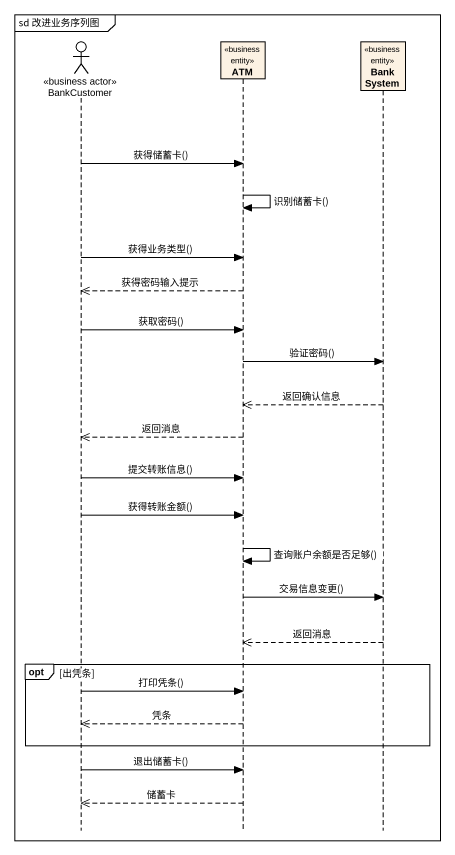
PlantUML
@startuml
mainframe sd 改进业务序列图
hide footbox
actor BankCustomer <<business actor>>
participant ATM <<business entity>>
participant BankSystem <<business entity>>

BankCustomer -> ATM : 获得储蓄卡()
ATM -> ATM : 识别储蓄卡()
BankCustomer -> ATM : 获得业务类型()
ATM -->> BankCustomer : 获得密码输入提示
BankCustomer -> ATM : 获取密码()
ATM -> BankSystem : 验证密码()
BankSystem -->> ATM : 返回确认信息
ATM -->> BankCustomer : 返回消息
BankCustomer -> ATM : 提交转账信息()
BankCustomer -> ATM : 获得转账金额()
ATM -> ATM : 查询账户余额是否足够()
ATM -> BankSystem : 交易信息变更()
BankSystem -->> ATM : 返回消息
opt 出凭条
  BankCustomer -> ATM : 打印凭条()
  ATM -->> BankCustomer : 凭条
end
BankCustomer -> ATM : 退出储蓄卡()
ATM -->> BankCustomer : 储蓄卡
@enduml
